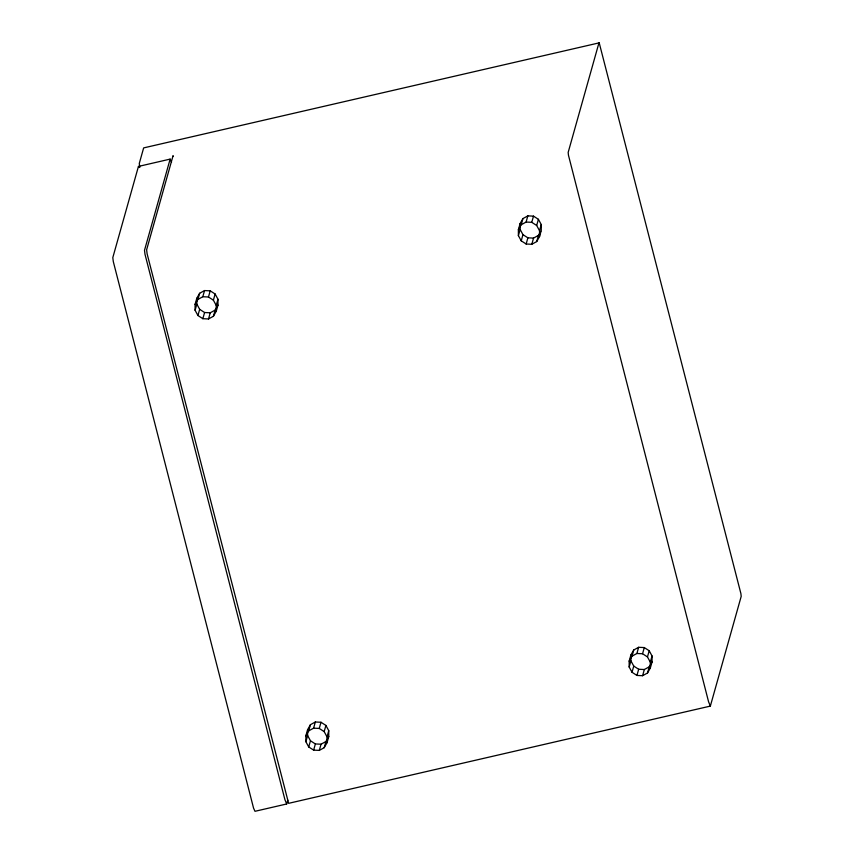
<?xml version="1.0" encoding="UTF-8"?>
<svg xmlns="http://www.w3.org/2000/svg" width="854" height="854" viewBox="0 0 854 854"><rect width="100%" height="100%" fill="white"/><g stroke="black" fill="none" stroke-linecap="round" stroke-linejoin="round"><path stroke-width="1.28" d="M171.547 162.228L170.138 159.111L138.444 166.434L112.803 257.62L113.315 261.655L253.574 808.183L254.994 811.3L286.688 803.977L287.766 800.123M173.116 156.389L173.084 155.652L146.621 249.806L147.123 253.851L288.609 803.336L710.347 706.098L741.197 596.38L740.898 593.594L599.209 42.849L143.653 147.902L139.277 163.466L139.778 167.501M170.138 159.111L144.507 250.297L145.009 254.332L284.916 799.654L286.688 803.977M195.086 304.408L196.815 298.227L199.644 293.264L204.544 290.563L210.212 290.83L215.123 294L217.962 299.231L217.973 305.113L216.233 311.294L213.415 316.258L208.515 318.969L202.846 318.691L197.936 315.521L195.096 310.29L195.086 304.408L197.904 299.444L199.644 293.264M195.096 310.29L196.836 304.109L196.815 298.227M197.904 299.444L202.804 296.733L204.544 290.563M197.936 315.521L199.676 309.34L196.836 304.109M216.233 311.294L216.222 305.412L213.383 300.181L208.472 297L210.212 290.83M202.846 318.691L204.586 312.521L199.676 309.34M213.383 300.181L215.123 294M208.515 318.969L210.255 312.788L215.155 310.077L217.973 305.113M216.222 305.412L217.962 299.231M213.415 316.258L215.155 310.077M305.871 735.838L307.611 729.658L310.429 724.704L315.329 721.993L320.997 722.26L325.908 725.43L328.747 730.661L328.758 736.543L327.029 742.724L324.2 747.688L319.3 750.399L313.642 750.132L308.721 746.951L305.881 741.72L305.871 735.838L308.7 730.875L310.429 724.704M305.881 741.72L307.621 735.55L307.611 729.658M308.7 730.875L313.599 728.174L315.329 721.993M308.721 746.951L310.461 740.77L307.621 735.55M327.029 742.724L327.018 736.842L324.168 731.611L319.257 728.441L320.997 722.26M313.642 750.132L315.372 743.951L310.461 740.77M324.168 731.611L325.908 725.43M319.3 750.399L321.04 744.218L325.94 741.507L328.758 736.543M327.018 736.842L328.747 730.661M324.2 747.688L325.94 741.507M518.378 229.715L520.118 223.545L522.936 218.581L527.836 215.87L533.504 216.137L538.415 219.318L541.255 224.549L541.265 230.431L539.536 236.601L536.707 241.565L531.807 244.276L526.149 244.009L521.228 240.828L518.389 235.608L518.378 229.715L521.196 224.762L522.936 218.581M518.389 235.608L520.129 229.427L520.118 223.545M521.196 224.762L526.107 222.051L527.836 215.87M521.228 240.828L522.968 234.658L520.129 229.427M539.536 236.601L539.525 230.719L536.675 225.488L531.764 222.318L533.504 216.137M526.149 244.009L527.879 237.828L522.968 234.658M536.675 225.488L538.415 219.318M531.807 244.276L533.547 238.095L538.447 235.384L540.699 231.423M539.525 230.719L541.255 224.549M536.707 241.565L538.447 235.384M599.006 42.7L568.166 152.418L568.454 155.204L708.574 701.785L710.347 706.098M629.163 661.156L630.903 654.975L633.732 650.011L638.632 647.3L644.29 647.567L649.2 650.748L652.05 655.979L652.061 661.861L650.321 668.041L647.503 672.995L642.603 675.706L636.935 675.439L632.024 672.269L629.184 667.038L629.163 661.156L631.992 656.192L633.732 650.011M629.184 667.038L630.914 660.857L630.903 654.975M631.992 656.192L636.892 653.481L638.632 647.3M632.024 672.269L633.753 666.088L630.914 660.857M650.321 668.041L650.31 662.149L647.471 656.929L642.56 653.748L644.29 647.567M636.935 675.439L638.675 669.258L633.753 666.088M647.471 656.929L649.2 650.748M642.603 675.706L644.332 669.525L649.232 666.825L652.061 661.861M650.31 662.149L652.05 655.979M647.503 672.995L649.232 666.825M526.107 222.051L531.764 222.318M527.879 237.828L533.547 238.095M202.804 296.733L208.472 297M204.586 312.521L210.255 312.788M636.892 653.481L642.56 653.748M638.675 669.258L644.332 669.525M313.599 728.174L319.257 728.441M315.372 743.951L321.04 744.218M138.444 166.434L138.882 166.989"/></g></svg>
